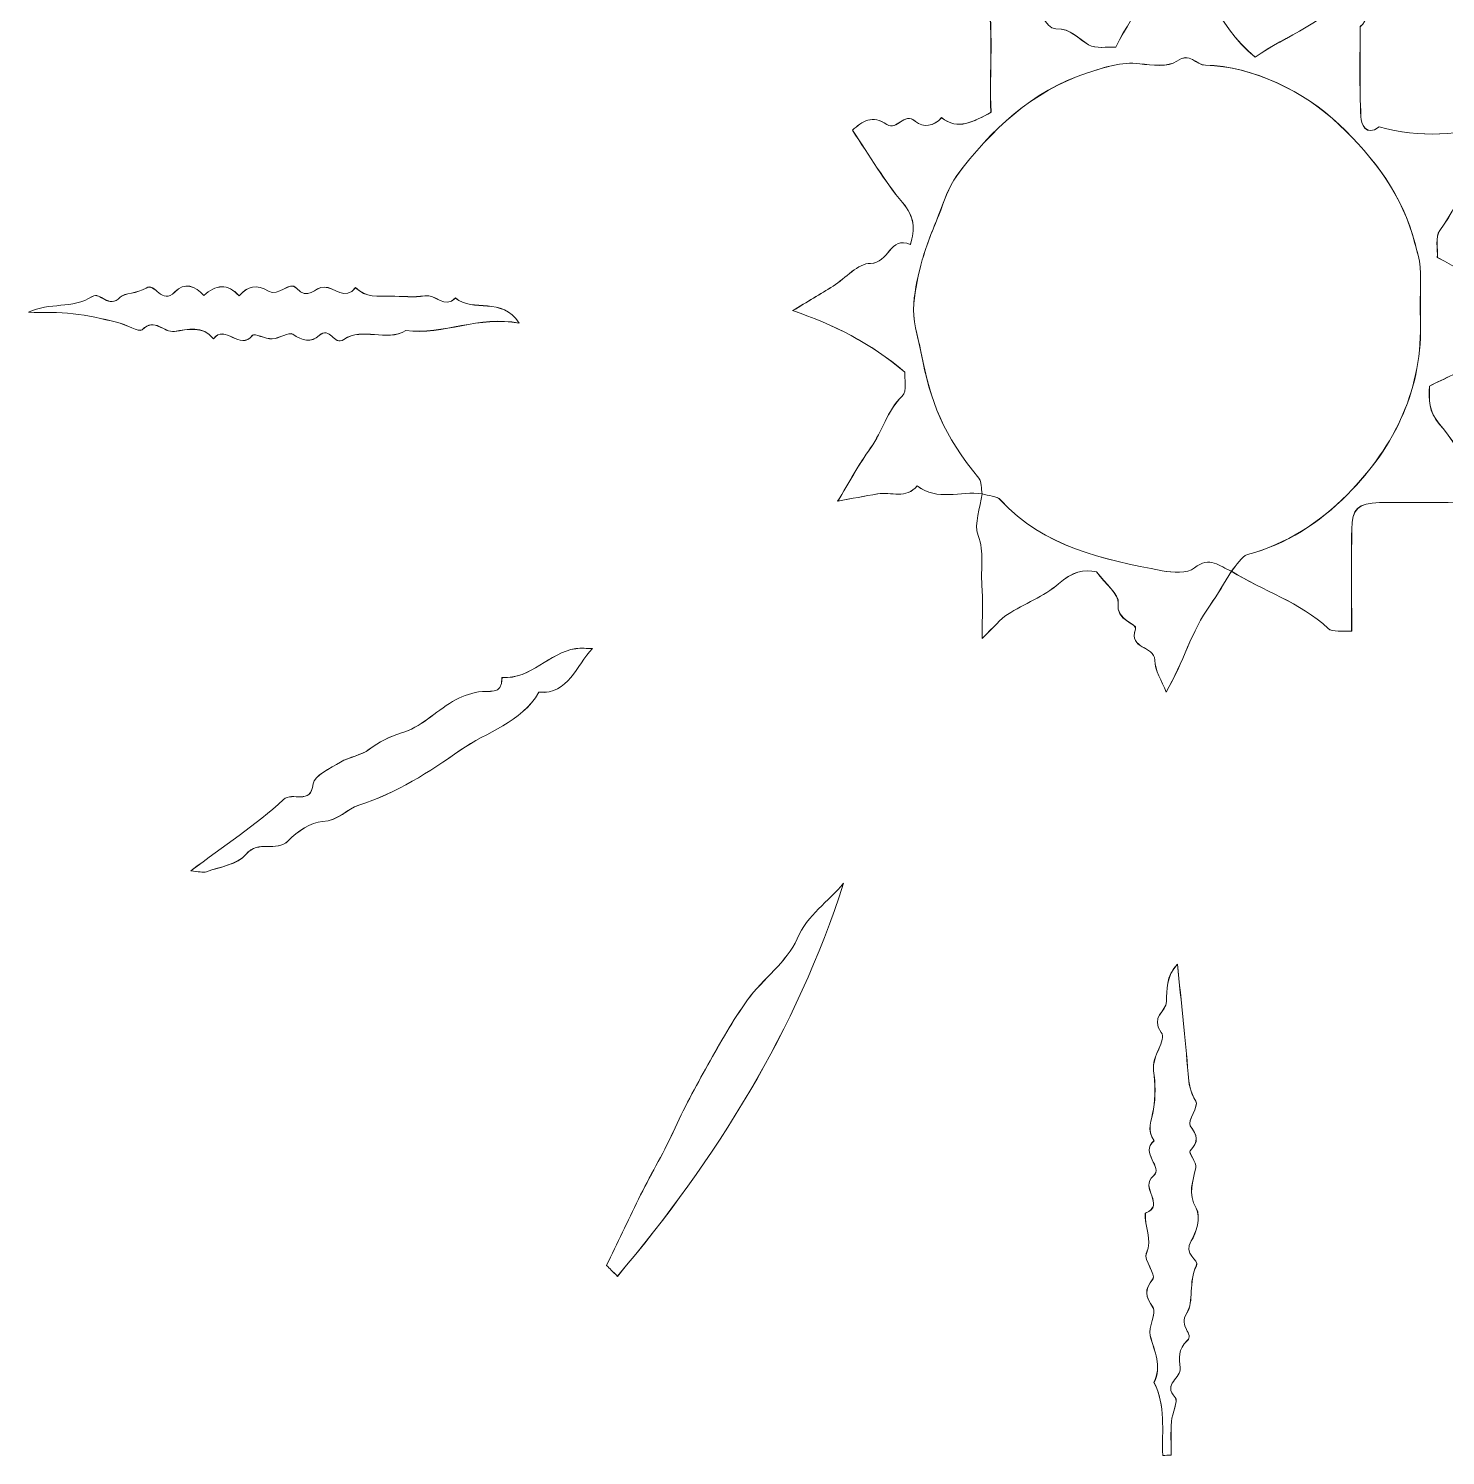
# Model space of a CAD drawing. Header units: centimetres. Extents: x -5.4 to 5.6, y -3.8 to 4.2.
# Drawn here: x -4.204 to -3.156, y -2.647 to -1.593 of the extents above; entities that cross this region are included whole.
import ezdxf

# ---------------------------------------------------------------- set-up
doc = ezdxf.new("R2010")
doc.units = ezdxf.units.CM
doc.header["$MEASUREMENT"] = 0
doc.layers.add('Layer 1', color=7, linetype='Continuous')

msp = doc.modelspace()

# ---------------------------------------------------------------- linework, layer by layer
at = {"layer": 'Layer 1', "lineweight": 13}
for points, knots in [([(-3.49885, -1.93675), (-3.50012, -1.94712), (-3.50509, -1.95884), (-3.50184, -1.96749), (-3.50184, -1.96749), (-3.49708, -1.98014), (-3.50007, -1.99202), (-3.49906, -2.00411), (-3.49906, -2.00411), (-3.49811, -2.01533), (-3.49887, -2.02665), (-3.49887, -2.04367), (-3.49887, -2.04367), (-3.48969, -2.03481), (-3.48556, -2.0293), (-3.48011, -2.02584), (-3.48011, -2.02584), (-3.46773, -2.0179), (-3.45323, -2.01272), (-3.44241, -2.00319), (-3.44241, -2.00319), (-3.43259, -1.99454), (-3.42355, -1.99208), (-3.41426, -1.99446), (-3.41426, -1.99446), (-3.40778, -2.0033), (-3.39735, -2.01126), (-3.39833, -2.01743), (-3.39833, -2.01743), (-3.40045, -2.03082), (-3.38388, -2.0323), (-3.38547, -2.03672), (-3.38547, -2.03672), (-3.39087, -2.0518), (-3.37163, -2.04873), (-3.37134, -2.05961), (-3.37134, -2.05961), (-3.37115, -2.06736), (-3.36605, -2.07501), (-3.36293, -2.08326), (-3.36293, -2.08326), (-3.35004, -2.06148), (-3.34436, -2.03823), (-3.33041, -2.01897), (-3.33041, -2.01897), (-3.32464, -2.01101), (-3.31993, -2.0023), (-3.31472, -1.99394), (-3.31472, -1.99394), (-3.29125, -2.00857), (-3.26403, -2.01672), (-3.24323, -2.03619), (-3.24323, -2.03619), (-3.23992, -2.03926), (-3.23225, -2.0377), (-3.22582, -2.03833), (-3.22582, -2.03833), (-3.22582, -2.0115), (-3.22606, -1.98724), (-3.22574, -1.963), (-3.22574, -1.963), (-3.22555, -1.94768), (-3.22111, -1.94371), (-3.20523, -1.94316), (-3.20523, -1.94316), (-3.19891, -1.94295), (-3.19256, -1.94313), (-3.18621, -1.94313), (-3.18621, -1.94313), (-3.17565, -1.94313), (-3.16507, -1.94326), (-3.15449, -1.94308), (-3.15449, -1.94308), (-3.14438, -1.94289), (-3.13428, -1.94242), (-3.12361, -1.94202), (-3.12361, -1.94202), (-3.13663, -1.92173), (-3.14684, -1.90196), (-3.16084, -1.8854), (-3.16084, -1.8854), (-3.16902, -1.87577), (-3.1688, -1.86717), (-3.16822, -1.85722), (-3.16822, -1.85722), (-3.15787, -1.85108), (-3.14256, -1.84725), (-3.13875, -1.83843), (-3.13875, -1.83843), (-3.13269, -1.82443), (-3.11126, -1.83748), (-3.11142, -1.81914), (-3.11142, -1.81914), (-3.10094, -1.81528), (-3.09046, -1.81141), (-3.07996, -1.80755), (-3.07996, -1.80755), (-3.10793, -1.79212), (-3.13457, -1.77744), (-3.16248, -1.76207), (-3.16248, -1.76207), (-3.16206, -1.75598), (-3.1642, -1.74694), (-3.16065, -1.74215), (-3.16065, -1.74215), (-3.14253, -1.71778), (-3.1361, -1.6864), (-3.11064, -1.66611), (-3.11064, -1.66611), (-3.1145, -1.66447), (-3.11551, -1.6636), (-3.11628, -1.66378), (-3.11628, -1.66378), (-3.14589, -1.67119), (-3.17552, -1.67447), (-3.20544, -1.6655), (-3.20544, -1.6655), (-3.2156, -1.67362), (-3.21878, -1.66259), (-3.21899, -1.6582), (-3.21899, -1.6582), (-3.2201, -1.63603), (-3.21952, -1.6138), (-3.21952, -1.59158), (-3.21952, -1.59158), (-3.20775, -1.58086), (-3.22283, -1.57613), (-3.22092, -1.56007), (-3.22092, -1.56007), (-3.24529, -1.58978), (-3.27405, -1.59761), (-3.29704, -1.61415), (-3.29704, -1.61415), (-3.32699, -1.58962), (-3.33593, -1.55324), (-3.35797, -1.52321), (-3.35797, -1.52321), (-3.36448, -1.55504), (-3.38588, -1.57814), (-3.40017, -1.60669), (-3.40017, -1.60669), (-3.40647, -1.60629), (-3.41483, -1.60809), (-3.42036, -1.60492), (-3.42036, -1.60492), (-3.42814, -1.60047), (-3.43295, -1.59293), (-3.44441, -1.59307), (-3.44441, -1.59307), (-3.45293, -1.59318), (-3.45452, -1.5754), (-3.46695, -1.57799), (-3.46695, -1.57799), (-3.47909, -1.58053), (-3.47954, -1.56749), (-3.48719, -1.56436), (-3.48719, -1.56436), (-3.48994, -1.56325), (-3.49275, -1.56238), (-3.49563, -1.56134), (-3.49563, -1.56134), (-3.48976, -1.59328), (-3.49391, -1.6246), (-3.49238, -1.65487), (-3.49238, -1.65487), (-3.5054, -1.66172), (-3.51646, -1.6686), (-3.52897, -1.65881), (-3.52897, -1.65881), (-3.53455, -1.66548), (-3.54241, -1.6663), (-3.54813, -1.66156), (-3.54813, -1.66156), (-3.55691, -1.65423), (-3.56168, -1.66889), (-3.5693, -1.66376), (-3.5693, -1.66376), (-3.57994, -1.65656), (-3.58764, -1.66141), (-3.59475, -1.66813), (-3.59475, -1.66813), (-3.58173, -1.68729), (-3.57118, -1.7057), (-3.55768, -1.7216), (-3.55768, -1.7216), (-3.54887, -1.73197), (-3.54829, -1.74099), (-3.55194, -1.75261), (-3.55194, -1.75261), (-3.56707, -1.7457), (-3.56774, -1.76661), (-3.58147, -1.76645), (-3.58147, -1.76645), (-3.59055, -1.76634), (-3.59967, -1.77738), (-3.60896, -1.7832), (-3.60896, -1.7832), (-3.61851, -1.78921), (-3.62825, -1.79492), (-3.63891, -1.8014), (-3.63891, -1.8014), (-3.60875, -1.81151), (-3.58157, -1.82516), (-3.5561, -1.84675), (-3.5561, -1.84675), (-3.55639, -1.8509), (-3.55414, -1.86085), (-3.55793, -1.86453), (-3.55793, -1.86453), (-3.56933, -1.87548), (-3.57259, -1.89064), (-3.58129, -1.90282), (-3.58129, -1.90282), (-3.59015, -1.91518), (-3.5974, -1.92872), (-3.60566, -1.94219), (-3.60566, -1.94219), (-3.59524, -1.94028), (-3.58571, -1.93838), (-3.57613, -1.93679), (-3.57613, -1.93679), (-3.56631, -1.93512), (-3.55496, -1.94097), (-3.54689, -1.93076), (-3.54689, -1.93076), (-3.53208, -1.94262), (-3.5148, -1.93437), (-3.49885, -1.93675)], [0, 0, 0, 0, 0.0172414, 0.0172414, 0.0172414, 0.0172414, 0.0344828, 0.0344828, 0.0344828, 0.0344828, 0.0517241, 0.0517241, 0.0517241, 0.0517241, 0.0689655, 0.0689655, 0.0689655, 0.0689655, 0.0862069, 0.0862069, 0.0862069, 0.0862069, 0.1034483, 0.1034483, 0.1034483, 0.1034483, 0.1206897, 0.1206897, 0.1206897, 0.1206897, 0.137931, 0.137931, 0.137931, 0.137931, 0.1551724, 0.1551724, 0.1551724, 0.1551724, 0.1724138, 0.1724138, 0.1724138, 0.1724138, 0.1896552, 0.1896552, 0.1896552, 0.1896552, 0.2068966, 0.2068966, 0.2068966, 0.2068966, 0.2241379, 0.2241379, 0.2241379, 0.2241379, 0.2413793, 0.2413793, 0.2413793, 0.2413793, 0.2586207, 0.2586207, 0.2586207, 0.2586207, 0.2758621, 0.2758621, 0.2758621, 0.2758621, 0.2931034, 0.2931034, 0.2931034, 0.2931034, 0.3103448, 0.3103448, 0.3103448, 0.3103448, 0.3275862, 0.3275862, 0.3275862, 0.3275862, 0.3448276, 0.3448276, 0.3448276, 0.3448276, 0.362069, 0.362069, 0.362069, 0.362069, 0.3793103, 0.3793103, 0.3793103, 0.3793103, 0.3965517, 0.3965517, 0.3965517, 0.3965517, 0.4137931, 0.4137931, 0.4137931, 0.4137931, 0.4310345, 0.4310345, 0.4310345, 0.4310345, 0.4482759, 0.4482759, 0.4482759, 0.4482759, 0.4655172, 0.4655172, 0.4655172, 0.4655172, 0.4827586, 0.4827586, 0.4827586, 0.4827586, 0.5, 0.5, 0.5, 0.5, 0.5172414, 0.5172414, 0.5172414, 0.5172414, 0.5344828, 0.5344828, 0.5344828, 0.5344828, 0.5517241, 0.5517241, 0.5517241, 0.5517241, 0.5689655, 0.5689655, 0.5689655, 0.5689655, 0.5862069, 0.5862069, 0.5862069, 0.5862069, 0.6034483, 0.6034483, 0.6034483, 0.6034483, 0.6206897, 0.6206897, 0.6206897, 0.6206897, 0.637931, 0.637931, 0.637931, 0.637931, 0.6551724, 0.6551724, 0.6551724, 0.6551724, 0.6724138, 0.6724138, 0.6724138, 0.6724138, 0.6896552, 0.6896552, 0.6896552, 0.6896552, 0.7068966, 0.7068966, 0.7068966, 0.7068966, 0.7241379, 0.7241379, 0.7241379, 0.7241379, 0.7413793, 0.7413793, 0.7413793, 0.7413793, 0.7586207, 0.7586207, 0.7586207, 0.7586207, 0.7758621, 0.7758621, 0.7758621, 0.7758621, 0.7931034, 0.7931034, 0.7931034, 0.7931034, 0.8103448, 0.8103448, 0.8103448, 0.8103448, 0.8275862, 0.8275862, 0.8275862, 0.8275862, 0.8448276, 0.8448276, 0.8448276, 0.8448276, 0.862069, 0.862069, 0.862069, 0.862069, 0.8793103, 0.8793103, 0.8793103, 0.8793103, 0.8965517, 0.8965517, 0.8965517, 0.8965517, 0.9137931, 0.9137931, 0.9137931, 0.9137931, 0.9310345, 0.9310345, 0.9310345, 0.9310345, 0.9482759, 0.9482759, 0.9482759, 0.9482759, 0.9655172, 0.9655172, 0.9655172, 0.9655172, 1, 1, 1, 1]), ([(-3.49885, -1.93675), (-3.5148, -1.93437), (-3.53206, -1.94262), (-3.54682, -1.93074), (-3.54682, -1.93074), (-3.55489, -1.94095), (-3.56624, -1.93511), (-3.57606, -1.93677), (-3.57606, -1.93677), (-3.58564, -1.93838), (-3.59516, -1.94026), (-3.60559, -1.94217), (-3.60559, -1.94217), (-3.59733, -1.92868), (-3.59009, -1.91516), (-3.58122, -1.9028), (-3.58122, -1.9028), (-3.57249, -1.89063), (-3.56923, -1.87547), (-3.55786, -1.86451), (-3.55786, -1.86451), (-3.55408, -1.86083), (-3.55633, -1.85088), (-3.55603, -1.84673), (-3.55603, -1.84673), (-3.58151, -1.82517), (-3.60868, -1.81149), (-3.63884, -1.80138), (-3.63884, -1.80138), (-3.6282, -1.79492), (-3.61844, -1.78918), (-3.60889, -1.78318), (-3.60889, -1.78318), (-3.59963, -1.77736), (-3.5905, -1.76633), (-3.5814, -1.76643), (-3.5814, -1.76643), (-3.56767, -1.76659), (-3.56701, -1.74569), (-3.55187, -1.75259), (-3.55187, -1.75259), (-3.54819, -1.741), (-3.5488, -1.73195), (-3.55761, -1.72158), (-3.55761, -1.72158), (-3.5711, -1.70565), (-3.58166, -1.68724), (-3.59468, -1.66811), (-3.59468, -1.66811), (-3.58756, -1.66139), (-3.57986, -1.65652), (-3.56923, -1.66374), (-3.56923, -1.66374), (-3.56161, -1.66887), (-3.55685, -1.65421), (-3.54806, -1.66154), (-3.54806, -1.66154), (-3.54234, -1.6663), (-3.53449, -1.66546), (-3.5289, -1.65879), (-3.5289, -1.65879), (-3.51639, -1.66855), (-3.50533, -1.66167), (-3.49231, -1.65485), (-3.49231, -1.65485), (-3.49382, -1.62456), (-3.48969, -1.59325), (-3.49556, -1.56132), (-3.49556, -1.56132), (-3.49268, -1.56235), (-3.48984, -1.56323), (-3.48712, -1.56434), (-3.48712, -1.56434), (-3.47947, -1.56744), (-3.47902, -1.58048), (-3.46688, -1.57797), (-3.46688, -1.57797), (-3.45444, -1.57538), (-3.45286, -1.59316), (-3.44434, -1.59305), (-3.44434, -1.59305), (-3.43288, -1.59292), (-3.42807, -1.60046), (-3.42029, -1.6049), (-3.42029, -1.6049), (-3.41476, -1.60808), (-3.4064, -1.6063), (-3.4001, -1.60667), (-3.4001, -1.60667), (-3.38581, -1.57812), (-3.36441, -1.55502), (-3.3579, -1.52319), (-3.3579, -1.52319), (-3.33586, -1.55322), (-3.32694, -1.5896), (-3.29697, -1.61413), (-3.29697, -1.61413), (-3.27398, -1.59759), (-3.24522, -1.58976), (-3.22085, -1.56005), (-3.22085, -1.56005), (-3.22278, -1.57611), (-3.20767, -1.58085), (-3.21945, -1.59156), (-3.21945, -1.59156), (-3.21945, -1.61379), (-3.22003, -1.63601), (-3.21892, -1.65818), (-3.21892, -1.65818), (-3.21871, -1.66257), (-3.21553, -1.67361), (-3.20537, -1.66548), (-3.20537, -1.66548), (-3.17545, -1.67445), (-3.14581, -1.67117), (-3.11621, -1.66376), (-3.11621, -1.66376), (-3.11544, -1.66357), (-3.11444, -1.66445), (-3.11057, -1.66609), (-3.11057, -1.66609), (-3.13602, -1.68638), (-3.14248, -1.71776), (-3.16058, -1.74213), (-3.16058, -1.74213), (-3.16413, -1.74692), (-3.16198, -1.75594), (-3.16241, -1.76205), (-3.16241, -1.76205), (-3.1345, -1.77742), (-3.10785, -1.79211), (-3.07989, -1.80753), (-3.07989, -1.80753), (-3.09039, -1.81139), (-3.10087, -1.81528), (-3.11135, -1.81912), (-3.11135, -1.81912), (-3.11119, -1.83743), (-3.1326, -1.82439), (-3.13868, -1.83841), (-3.13868, -1.83841), (-3.14249, -1.84722), (-3.15784, -1.85106), (-3.16815, -1.8572), (-3.16815, -1.8572), (-3.16871, -1.86715), (-3.16892, -1.87575), (-3.16077, -1.88538), (-3.16077, -1.88538), (-3.14677, -1.90194), (-3.13656, -1.92171), (-3.12354, -1.942), (-3.12354, -1.942), (-3.1342, -1.9424), (-3.14434, -1.94287), (-3.15442, -1.94306), (-3.15442, -1.94306), (-3.165, -1.94325), (-3.17559, -1.94311), (-3.18614, -1.94311), (-3.18614, -1.94311), (-3.19249, -1.94311), (-3.19884, -1.94292), (-3.20516, -1.94314), (-3.20516, -1.94314), (-3.22104, -1.9437), (-3.22548, -1.94766), (-3.22567, -1.96298), (-3.22567, -1.96298), (-3.22599, -1.98722), (-3.22575, -2.01148), (-3.22575, -2.03831), (-3.22575, -2.03831), (-3.23218, -2.03767), (-3.23985, -2.03924), (-3.24316, -2.03617), (-3.24316, -2.03617), (-3.26398, -2.01672), (-3.29118, -2.00855), (-3.31465, -1.99392), (-3.31465, -1.99392), (-3.31068, -1.98969), (-3.3074, -1.98291), (-3.30264, -1.98162), (-3.30264, -1.98162), (-3.27369, -1.97374), (-3.25001, -1.95855), (-3.22887, -1.9372), (-3.22887, -1.9372), (-3.19294, -1.9009), (-3.17328, -1.85872), (-3.17489, -1.80724), (-3.17489, -1.80724), (-3.17529, -1.79457), (-3.17455, -1.78184), (-3.17513, -1.76919), (-3.17513, -1.76919), (-3.17539, -1.76334), (-3.17748, -1.7576), (-3.17897, -1.75183), (-3.17897, -1.75183), (-3.18791, -1.71638), (-3.20897, -1.68873), (-3.2349, -1.66399), (-3.2349, -1.66399), (-3.26038, -1.63962), (-3.29914, -1.6207), (-3.33375, -1.6201), (-3.33375, -1.6201), (-3.34097, -1.61997), (-3.34523, -1.60994), (-3.35502, -1.61703), (-3.35502, -1.61703), (-3.36137, -1.62163), (-3.37322, -1.6201), (-3.38235, -1.61899), (-3.38235, -1.61899), (-3.39616, -1.61732), (-3.40849, -1.62166), (-3.42093, -1.62574), (-3.42093, -1.62574), (-3.46228, -1.63934), (-3.49224, -1.66794), (-3.51758, -1.7017), (-3.51758, -1.7017), (-3.52388, -1.71009), (-3.52695, -1.72099), (-3.53097, -1.73094), (-3.53097, -1.73094), (-3.53539, -1.74179), (-3.53983, -1.75269), (-3.54306, -1.76393), (-3.54306, -1.76393), (-3.54608, -1.77441), (-3.54835, -1.78531), (-3.54938, -1.79616), (-3.54938, -1.79616), (-3.55054, -1.80828), (-3.54631, -1.81987), (-3.54409, -1.83172), (-3.54409, -1.83172), (-3.53703, -1.86919), (-3.52755, -1.89324), (-3.50123, -1.9252), (-3.50123, -1.9252), (-3.49906, -1.92786), (-3.49959, -1.93283), (-3.49885, -1.93675)], [0, 0, 0, 0, 0.015873, 0.015873, 0.015873, 0.015873, 0.031746, 0.031746, 0.031746, 0.031746, 0.047619, 0.047619, 0.047619, 0.047619, 0.0634921, 0.0634921, 0.0634921, 0.0634921, 0.0793651, 0.0793651, 0.0793651, 0.0793651, 0.0952381, 0.0952381, 0.0952381, 0.0952381, 0.1111111, 0.1111111, 0.1111111, 0.1111111, 0.1269841, 0.1269841, 0.1269841, 0.1269841, 0.1428571, 0.1428571, 0.1428571, 0.1428571, 0.1587302, 0.1587302, 0.1587302, 0.1587302, 0.1746032, 0.1746032, 0.1746032, 0.1746032, 0.1904762, 0.1904762, 0.1904762, 0.1904762, 0.2063492, 0.2063492, 0.2063492, 0.2063492, 0.2222222, 0.2222222, 0.2222222, 0.2222222, 0.2380952, 0.2380952, 0.2380952, 0.2380952, 0.2539683, 0.2539683, 0.2539683, 0.2539683, 0.2698413, 0.2698413, 0.2698413, 0.2698413, 0.2857143, 0.2857143, 0.2857143, 0.2857143, 0.3015873, 0.3015873, 0.3015873, 0.3015873, 0.3174603, 0.3174603, 0.3174603, 0.3174603, 0.3333333, 0.3333333, 0.3333333, 0.3333333, 0.3492063, 0.3492063, 0.3492063, 0.3492063, 0.3650794, 0.3650794, 0.3650794, 0.3650794, 0.3809524, 0.3809524, 0.3809524, 0.3809524, 0.3968254, 0.3968254, 0.3968254, 0.3968254, 0.4126984, 0.4126984, 0.4126984, 0.4126984, 0.4285714, 0.4285714, 0.4285714, 0.4285714, 0.4444444, 0.4444444, 0.4444444, 0.4444444, 0.4603175, 0.4603175, 0.4603175, 0.4603175, 0.4761905, 0.4761905, 0.4761905, 0.4761905, 0.4920635, 0.4920635, 0.4920635, 0.4920635, 0.5079365, 0.5079365, 0.5079365, 0.5079365, 0.5238095, 0.5238095, 0.5238095, 0.5238095, 0.5396825, 0.5396825, 0.5396825, 0.5396825, 0.5555556, 0.5555556, 0.5555556, 0.5555556, 0.5714286, 0.5714286, 0.5714286, 0.5714286, 0.5873016, 0.5873016, 0.5873016, 0.5873016, 0.6031746, 0.6031746, 0.6031746, 0.6031746, 0.6190476, 0.6190476, 0.6190476, 0.6190476, 0.6349206, 0.6349206, 0.6349206, 0.6349206, 0.6507937, 0.6507937, 0.6507937, 0.6507937, 0.6666667, 0.6666667, 0.6666667, 0.6666667, 0.6825397, 0.6825397, 0.6825397, 0.6825397, 0.6984127, 0.6984127, 0.6984127, 0.6984127, 0.7142857, 0.7142857, 0.7142857, 0.7142857, 0.7301587, 0.7301587, 0.7301587, 0.7301587, 0.7460317, 0.7460317, 0.7460317, 0.7460317, 0.7619048, 0.7619048, 0.7619048, 0.7619048, 0.7777778, 0.7777778, 0.7777778, 0.7777778, 0.7936508, 0.7936508, 0.7936508, 0.7936508, 0.8095238, 0.8095238, 0.8095238, 0.8095238, 0.8253968, 0.8253968, 0.8253968, 0.8253968, 0.8412698, 0.8412698, 0.8412698, 0.8412698, 0.8571429, 0.8571429, 0.8571429, 0.8571429, 0.8730159, 0.8730159, 0.8730159, 0.8730159, 0.8888889, 0.8888889, 0.8888889, 0.8888889, 0.9047619, 0.9047619, 0.9047619, 0.9047619, 0.9206349, 0.9206349, 0.9206349, 0.9206349, 0.9365079, 0.9365079, 0.9365079, 0.9365079, 0.952381, 0.952381, 0.952381, 0.952381, 0.968254, 0.968254, 0.968254, 0.968254, 1, 1, 1, 1]), ([(-3.3147, -1.9939), (-3.32346, -1.99046), (-3.33068, -1.98234), (-3.34201, -1.99152), (-3.34201, -1.99152), (-3.3472, -1.9957), (-3.35807, -1.99509), (-3.3658, -1.99358), (-3.3658, -1.99358), (-3.4094, -1.98514), (-3.45309, -1.97649), (-3.48523, -1.9413), (-3.48523, -1.9413), (-3.48806, -1.9382), (-3.49425, -1.93818), (-3.49888, -1.93672), (-3.49888, -1.93672), (-3.49962, -1.9328), (-3.49907, -1.92783), (-3.50129, -1.92513), (-3.50129, -1.92513), (-3.52759, -1.89317), (-3.53709, -1.86912), (-3.54415, -1.83165), (-3.54415, -1.83165), (-3.54637, -1.81982), (-3.55061, -1.80821), (-3.54944, -1.79609), (-3.54944, -1.79609), (-3.54841, -1.78524), (-3.54613, -1.77437), (-3.54312, -1.76386), (-3.54312, -1.76386), (-3.53989, -1.75262), (-3.53542, -1.74171), (-3.53103, -1.73087), (-3.53103, -1.73087), (-3.52701, -1.72092), (-3.52391, -1.71002), (-3.51764, -1.70163), (-3.51764, -1.70163), (-3.49229, -1.66787), (-3.46232, -1.63927), (-3.42099, -1.62567), (-3.42099, -1.62567), (-3.40855, -1.6216), (-3.3962, -1.61726), (-3.38241, -1.61892), (-3.38241, -1.61892), (-3.37331, -1.62003), (-3.36143, -1.62157), (-3.35508, -1.61696), (-3.35508, -1.61696), (-3.34529, -1.60987), (-3.34106, -1.6199), (-3.33381, -1.62003), (-3.33381, -1.62003), (-3.2992, -1.62064), (-3.26047, -1.63956), (-3.23496, -1.66392), (-3.23496, -1.66392), (-3.20903, -1.68869), (-3.18797, -1.71631), (-3.17903, -1.75176), (-3.17903, -1.75176), (-3.17757, -1.75753), (-3.17548, -1.7633), (-3.17519, -1.76912), (-3.17519, -1.76912), (-3.17461, -1.78179), (-3.17535, -1.79449), (-3.17495, -1.80717), (-3.17495, -1.80717), (-3.17334, -1.85866), (-3.19299, -1.90083), (-3.22893, -1.93713), (-3.22893, -1.93713), (-3.25007, -1.95848), (-3.27375, -1.97367), (-3.3027, -1.98155), (-3.3027, -1.98155), (-3.30745, -1.98289), (-3.31073, -1.98967), (-3.3147, -1.9939)], [0, 0, 0, 0, 0.0454545, 0.0454545, 0.0454545, 0.0454545, 0.0909091, 0.0909091, 0.0909091, 0.0909091, 0.1363636, 0.1363636, 0.1363636, 0.1363636, 0.1818182, 0.1818182, 0.1818182, 0.1818182, 0.2272727, 0.2272727, 0.2272727, 0.2272727, 0.2727273, 0.2727273, 0.2727273, 0.2727273, 0.3181818, 0.3181818, 0.3181818, 0.3181818, 0.3636364, 0.3636364, 0.3636364, 0.3636364, 0.4090909, 0.4090909, 0.4090909, 0.4090909, 0.4545455, 0.4545455, 0.4545455, 0.4545455, 0.5, 0.5, 0.5, 0.5, 0.5454545, 0.5454545, 0.5454545, 0.5454545, 0.5909091, 0.5909091, 0.5909091, 0.5909091, 0.6363636, 0.6363636, 0.6363636, 0.6363636, 0.6818182, 0.6818182, 0.6818182, 0.6818182, 0.7272727, 0.7272727, 0.7272727, 0.7272727, 0.7727273, 0.7727273, 0.7727273, 0.7727273, 0.8181818, 0.8181818, 0.8181818, 0.8181818, 0.8636364, 0.8636364, 0.8636364, 0.8636364, 0.9090909, 0.9090909, 0.9090909, 0.9090909, 1, 1, 1, 1]), ([(-4.20359, -1.80261), (-4.19261, -1.80287), (-4.18155, -1.80242), (-4.17065, -1.80362), (-4.17065, -1.80362), (-4.15983, -1.80481), (-4.14911, -1.80738), (-4.13848, -1.80986), (-4.13848, -1.80986), (-4.13184, -1.81142), (-4.12176, -1.81764), (-4.11959, -1.81547), (-4.11959, -1.81547), (-4.11033, -1.80616), (-4.10379, -1.81782), (-4.09565, -1.81671), (-4.09565, -1.81671), (-4.08623, -1.81541), (-4.0748, -1.81203), (-4.06686, -1.82211), (-4.06686, -1.82211), (-4.0585, -1.81073), (-4.0472, -1.83161), (-4.03802, -1.81957), (-4.03802, -1.81957), (-4.0367, -1.81785), (-4.02844, -1.82235), (-4.02347, -1.82219), (-4.02347, -1.82219), (-4.01826, -1.82198), (-4.01114, -1.81679), (-4.00836, -1.81875), (-4.00836, -1.81875), (-4.0013, -1.82375), (-3.99455, -1.82507), (-3.98881, -1.81978), (-3.98881, -1.81978), (-3.98071, -1.81229), (-3.97812, -1.82774), (-3.97058, -1.82261), (-3.97058, -1.82261), (-3.95661, -1.81316), (-3.93917, -1.82475), (-3.92478, -1.81607), (-3.92478, -1.81607), (-3.89681, -1.81962), (-3.87075, -1.80472), (-3.84091, -1.81059), (-3.84091, -1.81059), (-3.85385, -1.79061), (-3.87499, -1.80297), (-3.88806, -1.79204), (-3.88806, -1.79204), (-3.89613, -1.80024), (-3.9028, -1.78908), (-3.91076, -1.79037), (-3.91076, -1.79037), (-3.91899, -1.79172), (-3.92759, -1.79071), (-3.93603, -1.79066), (-3.93603, -1.79066), (-3.94516, -1.79061), (-3.95463, -1.79196), (-3.96188, -1.78434), (-3.96188, -1.78434), (-3.96963, -1.79434), (-3.97738, -1.78405), (-3.98508, -1.78392), (-3.98508, -1.78392), (-3.9918, -1.78379), (-3.9972, -1.79434), (-4.00561, -1.78474), (-4.00561, -1.78474), (-4.01066, -1.77895), (-4.01889, -1.79159), (-4.02625, -1.78696), (-4.02625, -1.78696), (-4.03488, -1.78151), (-4.0417, -1.78312), (-4.04795, -1.79048), (-4.04795, -1.79048), (-4.05652, -1.78077), (-4.06525, -1.7823), (-4.07404, -1.79014), (-4.07404, -1.79014), (-4.08047, -1.78305), (-4.08827, -1.78003), (-4.09547, -1.78757), (-4.09547, -1.78757), (-4.10507, -1.79765), (-4.1101, -1.78019), (-4.11677, -1.78466), (-4.11677, -1.78466), (-4.12312, -1.78889), (-4.13278, -1.78821), (-4.13579, -1.79135), (-4.13579, -1.79135), (-4.14452, -1.80056), (-4.15053, -1.78701), (-4.15645, -1.79085), (-4.15645, -1.79085), (-4.17105, -1.80036), (-4.18814, -1.79501), (-4.20359, -1.80261)], [0, 0, 0, 0, 0.037037, 0.037037, 0.037037, 0.037037, 0.0740741, 0.0740741, 0.0740741, 0.0740741, 0.1111111, 0.1111111, 0.1111111, 0.1111111, 0.1481481, 0.1481481, 0.1481481, 0.1481481, 0.1851852, 0.1851852, 0.1851852, 0.1851852, 0.2222222, 0.2222222, 0.2222222, 0.2222222, 0.2592593, 0.2592593, 0.2592593, 0.2592593, 0.2962963, 0.2962963, 0.2962963, 0.2962963, 0.3333333, 0.3333333, 0.3333333, 0.3333333, 0.3703704, 0.3703704, 0.3703704, 0.3703704, 0.4074074, 0.4074074, 0.4074074, 0.4074074, 0.4444444, 0.4444444, 0.4444444, 0.4444444, 0.4814815, 0.4814815, 0.4814815, 0.4814815, 0.5185185, 0.5185185, 0.5185185, 0.5185185, 0.5555556, 0.5555556, 0.5555556, 0.5555556, 0.5925926, 0.5925926, 0.5925926, 0.5925926, 0.6296296, 0.6296296, 0.6296296, 0.6296296, 0.6666667, 0.6666667, 0.6666667, 0.6666667, 0.7037037, 0.7037037, 0.7037037, 0.7037037, 0.7407407, 0.7407407, 0.7407407, 0.7407407, 0.7777778, 0.7777778, 0.7777778, 0.7777778, 0.8148148, 0.8148148, 0.8148148, 0.8148148, 0.8518519, 0.8518519, 0.8518519, 0.8518519, 0.8888889, 0.8888889, 0.8888889, 0.8888889, 0.9259259, 0.9259259, 0.9259259, 0.9259259, 1, 1, 1, 1]), ([(-4.20359, -1.80261), (-4.18814, -1.79502), (-4.17107, -1.80036), (-4.15644, -1.79092), (-4.15644, -1.79092), (-4.15051, -1.78706), (-4.14451, -1.8006), (-4.13578, -1.79142), (-4.13578, -1.79142), (-4.13279, -1.78827), (-4.12311, -1.78896), (-4.11676, -1.78473), (-4.11676, -1.78473), (-4.11009, -1.78026), (-4.10507, -1.79772), (-4.09546, -1.78764), (-4.09546, -1.78764), (-4.08826, -1.7801), (-4.08046, -1.78312), (-4.07403, -1.79021), (-4.07403, -1.79021), (-4.06522, -1.78238), (-4.05651, -1.78084), (-4.04794, -1.79055), (-4.04794, -1.79055), (-4.04172, -1.78322), (-4.03487, -1.78158), (-4.02624, -1.78703), (-4.02624, -1.78703), (-4.01888, -1.79166), (-4.01066, -1.77901), (-4.0056, -1.78481), (-4.0056, -1.78481), (-3.99719, -1.79439), (-3.99179, -1.78386), (-3.98507, -1.78399), (-3.98507, -1.78399), (-3.97734, -1.78412), (-3.96962, -1.79441), (-3.96187, -1.78441), (-3.96187, -1.78441), (-3.95462, -1.79203), (-3.94515, -1.79068), (-3.93602, -1.79073), (-3.93602, -1.79073), (-3.92758, -1.79078), (-3.91898, -1.79179), (-3.91075, -1.79044), (-3.91075, -1.79044), (-3.90279, -1.78912), (-3.89609, -1.80028), (-3.88805, -1.79211), (-3.88805, -1.79211), (-3.87495, -1.80304), (-3.85384, -1.79068), (-3.8409, -1.81066), (-3.8409, -1.81066), (-3.87075, -1.80479), (-3.89681, -1.81968), (-3.92477, -1.81614), (-3.92477, -1.81614), (-3.93916, -1.82482), (-3.9566, -1.81323), (-3.97057, -1.82268), (-3.97057, -1.82268), (-3.97811, -1.82779), (-3.9807, -1.81233), (-3.9888, -1.81985), (-3.9888, -1.81985), (-3.99454, -1.82514), (-4.00129, -1.82382), (-4.00835, -1.81882), (-4.00835, -1.81882), (-4.0111, -1.81686), (-4.01825, -1.82205), (-4.02346, -1.82226), (-4.02346, -1.82226), (-4.02843, -1.82245), (-4.03669, -1.81792), (-4.03801, -1.81964), (-4.03801, -1.81964), (-4.04722, -1.83168), (-4.05849, -1.8108), (-4.06685, -1.82218), (-4.06685, -1.82218), (-4.07479, -1.8121), (-4.08622, -1.81549), (-4.09564, -1.81678), (-4.09564, -1.81678), (-4.10379, -1.81789), (-4.11032, -1.80625), (-4.11958, -1.81554), (-4.11958, -1.81554), (-4.12178, -1.81771), (-4.13183, -1.81149), (-4.13847, -1.80993), (-4.13847, -1.80993), (-4.14911, -1.80742), (-4.15982, -1.80488), (-4.17064, -1.80369), (-4.17064, -1.80369), (-4.18153, -1.80242), (-4.19261, -1.80287), (-4.20359, -1.80261)], [0, 0, 0, 0, 0.037037, 0.037037, 0.037037, 0.037037, 0.0740741, 0.0740741, 0.0740741, 0.0740741, 0.1111111, 0.1111111, 0.1111111, 0.1111111, 0.1481481, 0.1481481, 0.1481481, 0.1481481, 0.1851852, 0.1851852, 0.1851852, 0.1851852, 0.2222222, 0.2222222, 0.2222222, 0.2222222, 0.2592593, 0.2592593, 0.2592593, 0.2592593, 0.2962963, 0.2962963, 0.2962963, 0.2962963, 0.3333333, 0.3333333, 0.3333333, 0.3333333, 0.3703704, 0.3703704, 0.3703704, 0.3703704, 0.4074074, 0.4074074, 0.4074074, 0.4074074, 0.4444444, 0.4444444, 0.4444444, 0.4444444, 0.4814815, 0.4814815, 0.4814815, 0.4814815, 0.5185185, 0.5185185, 0.5185185, 0.5185185, 0.5555556, 0.5555556, 0.5555556, 0.5555556, 0.5925926, 0.5925926, 0.5925926, 0.5925926, 0.6296296, 0.6296296, 0.6296296, 0.6296296, 0.6666667, 0.6666667, 0.6666667, 0.6666667, 0.7037037, 0.7037037, 0.7037037, 0.7037037, 0.7407407, 0.7407407, 0.7407407, 0.7407407, 0.7777778, 0.7777778, 0.7777778, 0.7777778, 0.8148148, 0.8148148, 0.8148148, 0.8148148, 0.8518519, 0.8518519, 0.8518519, 0.8518519, 0.8888889, 0.8888889, 0.8888889, 0.8888889, 0.9259259, 0.9259259, 0.9259259, 0.9259259, 1, 1, 1, 1]), ([(-3.3147, -1.9939), (-3.31991, -2.00226), (-3.32462, -2.01099), (-3.33039, -2.01893), (-3.33039, -2.01893), (-3.34436, -2.03819), (-3.35002, -2.06142), (-3.36291, -2.08322), (-3.36291, -2.08322), (-3.36603, -2.07496), (-3.37114, -2.06732), (-3.37132, -2.05957), (-3.37132, -2.05957), (-3.37161, -2.0487), (-3.39085, -2.05176), (-3.38545, -2.03668), (-3.38545, -2.03668), (-3.38386, -2.03226), (-3.40043, -2.03078), (-3.39831, -2.01739), (-3.39831, -2.01739), (-3.39733, -2.01123), (-3.40776, -2.00326), (-3.41424, -1.99442), (-3.41424, -1.99442), (-3.42355, -1.99204), (-3.43258, -1.9945), (-3.44239, -2.00315), (-3.44239, -2.00315), (-3.45321, -2.01268), (-3.46771, -2.01789), (-3.48009, -2.0258), (-3.48009, -2.0258), (-3.48554, -2.02927), (-3.48967, -2.03477), (-3.49885, -2.04363), (-3.49885, -2.04363), (-3.49885, -2.02659), (-3.49811, -2.01529), (-3.49904, -2.00407), (-3.49904, -2.00407), (-3.50005, -1.99198), (-3.49706, -1.9801), (-3.50182, -1.96745), (-3.50182, -1.96745), (-3.50507, -1.9588), (-3.50013, -1.94705), (-3.49883, -1.93671), (-3.49883, -1.93671), (-3.4942, -1.93817), (-3.48801, -1.93819), (-3.48518, -1.94129), (-3.48518, -1.94129), (-3.45303, -1.97645), (-3.40938, -1.98511), (-3.36575, -1.99357), (-3.36575, -1.99357), (-3.35802, -1.99508), (-3.34715, -1.99569), (-3.34196, -1.99151), (-3.34196, -1.99151), (-3.33068, -1.98236), (-3.32346, -1.99046), (-3.3147, -1.9939)], [0, 0, 0, 0, 0.0588235, 0.0588235, 0.0588235, 0.0588235, 0.1176471, 0.1176471, 0.1176471, 0.1176471, 0.1764706, 0.1764706, 0.1764706, 0.1764706, 0.2352941, 0.2352941, 0.2352941, 0.2352941, 0.2941176, 0.2941176, 0.2941176, 0.2941176, 0.3529412, 0.3529412, 0.3529412, 0.3529412, 0.4117647, 0.4117647, 0.4117647, 0.4117647, 0.4705882, 0.4705882, 0.4705882, 0.4705882, 0.5294118, 0.5294118, 0.5294118, 0.5294118, 0.5882353, 0.5882353, 0.5882353, 0.5882353, 0.6470588, 0.6470588, 0.6470588, 0.6470588, 0.7058824, 0.7058824, 0.7058824, 0.7058824, 0.7647059, 0.7647059, 0.7647059, 0.7647059, 0.8235294, 0.8235294, 0.8235294, 0.8235294, 0.8823529, 0.8823529, 0.8823529, 0.8823529, 1, 1, 1, 1]), ([(-3.78685, -2.05105), (-3.79892, -2.06341), (-3.80444, -2.08518), (-3.82643, -2.08333), (-3.82643, -2.08333), (-3.83945, -2.10593), (-3.86501, -2.11249), (-3.88451, -2.12619), (-3.88451, -2.12619), (-3.90734, -2.14222), (-3.93161, -2.15789), (-3.95944, -2.16672), (-3.95944, -2.16672), (-3.96809, -2.16947), (-3.97452, -2.17818), (-3.9863, -2.17889), (-3.9863, -2.17889), (-3.99511, -2.17945), (-4.00495, -2.18627), (-4.01162, -2.19302), (-4.01162, -2.19302), (-4.02064, -2.20217), (-4.03371, -2.19191), (-4.04297, -2.20323), (-4.04297, -2.20323), (-4.04895, -2.21056), (-4.06199, -2.21231), (-4.07207, -2.21596), (-4.07207, -2.21596), (-4.07466, -2.21689), (-4.07805, -2.2157), (-4.08366, -2.2153), (-4.08366, -2.2153), (-4.05942, -2.1971), (-4.03572, -2.18167), (-4.01529, -2.16273), (-4.01529, -2.16273), (-4.00838, -2.15633), (-3.99516, -2.16741), (-3.9932, -2.15098), (-3.9932, -2.15098), (-3.99249, -2.14487), (-3.98058, -2.13944), (-3.97304, -2.13497), (-3.97304, -2.13497), (-3.9664, -2.13105), (-3.95783, -2.13002), (-3.95174, -2.12552), (-3.95174, -2.12552), (-3.94428, -2.11999), (-3.93751, -2.11615), (-3.92798, -2.11345), (-3.92798, -2.11345), (-3.9143, -2.10959), (-3.90298, -2.09779), (-3.8902, -2.09017), (-3.8902, -2.09017), (-3.88443, -2.08673), (-3.87766, -2.08438), (-3.87104, -2.08303), (-3.87104, -2.08303), (-3.86371, -2.08152), (-3.85334, -2.08628), (-3.85371, -2.0725), (-3.85371, -2.0725), (-3.8322, -2.0739), (-3.819, -2.05398), (-3.79918, -2.05115), (-3.79918, -2.05115), (-3.7951, -2.05057), (-3.79092, -2.05105), (-3.78685, -2.05105)], [0, 0, 0, 0, 0.0526316, 0.0526316, 0.0526316, 0.0526316, 0.1052632, 0.1052632, 0.1052632, 0.1052632, 0.1578947, 0.1578947, 0.1578947, 0.1578947, 0.2105263, 0.2105263, 0.2105263, 0.2105263, 0.2631579, 0.2631579, 0.2631579, 0.2631579, 0.3157895, 0.3157895, 0.3157895, 0.3157895, 0.3684211, 0.3684211, 0.3684211, 0.3684211, 0.4210526, 0.4210526, 0.4210526, 0.4210526, 0.4736842, 0.4736842, 0.4736842, 0.4736842, 0.5263158, 0.5263158, 0.5263158, 0.5263158, 0.5789474, 0.5789474, 0.5789474, 0.5789474, 0.6315789, 0.6315789, 0.6315789, 0.6315789, 0.6842105, 0.6842105, 0.6842105, 0.6842105, 0.7368421, 0.7368421, 0.7368421, 0.7368421, 0.7894737, 0.7894737, 0.7894737, 0.7894737, 0.8421053, 0.8421053, 0.8421053, 0.8421053, 0.8947368, 0.8947368, 0.8947368, 0.8947368, 1, 1, 1, 1]), ([(-3.78685, -2.05105), (-3.79095, -2.05105), (-3.79513, -2.05055), (-3.79913, -2.05113), (-3.79913, -2.05113), (-3.81895, -2.05393), (-3.83212, -2.07386), (-3.85366, -2.07248), (-3.85366, -2.07248), (-3.85329, -2.08626), (-3.86363, -2.08153), (-3.87099, -2.08301), (-3.87099, -2.08301), (-3.8776, -2.08436), (-3.88435, -2.08671), (-3.89015, -2.09015), (-3.89015, -2.09015), (-3.90293, -2.09777), (-3.91425, -2.10957), (-3.92793, -2.11343), (-3.92793, -2.11343), (-3.93746, -2.11616), (-3.94423, -2.11997), (-3.95169, -2.1255), (-3.95169, -2.1255), (-3.95778, -2.13002), (-3.96635, -2.13103), (-3.97299, -2.13495), (-3.97299, -2.13495), (-3.98053, -2.13945), (-3.99241, -2.14485), (-3.99315, -2.15096), (-3.99315, -2.15096), (-3.99513, -2.16739), (-4.00834, -2.1563), (-4.01524, -2.16271), (-4.01524, -2.16271), (-4.03567, -2.18168), (-4.05937, -2.19711), (-4.08361, -2.21528), (-4.08361, -2.21528), (-4.07803, -2.2157), (-4.07464, -2.21689), (-4.07202, -2.21594), (-4.07202, -2.21594), (-4.06194, -2.21226), (-4.0489, -2.21054), (-4.04292, -2.20321), (-4.04292, -2.20321), (-4.03369, -2.19189), (-4.02059, -2.20215), (-4.01157, -2.193), (-4.01157, -2.193), (-4.0049, -2.18625), (-3.99506, -2.1794), (-3.98625, -2.17887), (-3.98625, -2.17887), (-3.97448, -2.17816), (-3.96805, -2.16945), (-3.95939, -2.1667), (-3.95939, -2.1667), (-3.93156, -2.15786), (-3.90729, -2.1422), (-3.88446, -2.12617), (-3.88446, -2.12617), (-3.86496, -2.11244), (-3.8394, -2.1059), (-3.82638, -2.08331), (-3.82638, -2.08331), (-3.80444, -2.08518), (-3.79891, -2.06341), (-3.78685, -2.05105)], [0, 0, 0, 0, 0.0526316, 0.0526316, 0.0526316, 0.0526316, 0.1052632, 0.1052632, 0.1052632, 0.1052632, 0.1578947, 0.1578947, 0.1578947, 0.1578947, 0.2105263, 0.2105263, 0.2105263, 0.2105263, 0.2631579, 0.2631579, 0.2631579, 0.2631579, 0.3157895, 0.3157895, 0.3157895, 0.3157895, 0.3684211, 0.3684211, 0.3684211, 0.3684211, 0.4210526, 0.4210526, 0.4210526, 0.4210526, 0.4736842, 0.4736842, 0.4736842, 0.4736842, 0.5263158, 0.5263158, 0.5263158, 0.5263158, 0.5789474, 0.5789474, 0.5789474, 0.5789474, 0.6315789, 0.6315789, 0.6315789, 0.6315789, 0.6842105, 0.6842105, 0.6842105, 0.6842105, 0.7368421, 0.7368421, 0.7368421, 0.7368421, 0.7894737, 0.7894737, 0.7894737, 0.7894737, 0.8421053, 0.8421053, 0.8421053, 0.8421053, 0.8947368, 0.8947368, 0.8947368, 0.8947368, 1, 1, 1, 1]), ([(-3.60124, -2.22438), (-3.61243, -2.23809), (-3.62796, -2.24774), (-3.63564, -2.26558), (-3.63564, -2.26558), (-3.64302, -2.28267), (-3.66085, -2.29498), (-3.67228, -2.31072), (-3.67228, -2.31072), (-3.68329, -2.32583), (-3.69236, -2.34239), (-3.70154, -2.35872), (-3.70154, -2.35872), (-3.71064, -2.37494), (-3.71956, -2.39137), (-3.72723, -2.4083), (-3.72723, -2.4083), (-3.73493, -2.42531), (-3.74475, -2.44113), (-3.75282, -2.45788), (-3.75282, -2.45788), (-3.76068, -2.4742), (-3.76854, -2.49053), (-3.77639, -2.50691), (-3.77639, -2.50691), (-3.77419, -2.50911), (-3.77197, -2.51133), (-3.7684, -2.51493), (-3.7684, -2.51493), (-3.69522, -2.42805), (-3.63625, -2.33344), (-3.60124, -2.22438)], [0, 0, 0, 0, 0.1111111, 0.1111111, 0.1111111, 0.1111111, 0.2222222, 0.2222222, 0.2222222, 0.2222222, 0.3333333, 0.3333333, 0.3333333, 0.3333333, 0.4444444, 0.4444444, 0.4444444, 0.4444444, 0.5555556, 0.5555556, 0.5555556, 0.5555556, 0.6666667, 0.6666667, 0.6666667, 0.6666667, 0.7777778, 0.7777778, 0.7777778, 0.7777778, 1, 1, 1, 1]), ([(-3.60124, -2.22438), (-3.63622, -2.33344), (-3.69519, -2.42806), (-3.7684, -2.51489), (-3.7684, -2.51489), (-3.77197, -2.51129), (-3.77422, -2.50907), (-3.77639, -2.50687), (-3.77639, -2.50687), (-3.76853, -2.49052), (-3.76067, -2.47419), (-3.75282, -2.45784), (-3.75282, -2.45784), (-3.74475, -2.44109), (-3.73493, -2.42527), (-3.72723, -2.40826), (-3.72723, -2.40826), (-3.71956, -2.39133), (-3.71067, -2.3749), (-3.70154, -2.35868), (-3.70154, -2.35868), (-3.69236, -2.34236), (-3.68328, -2.32579), (-3.67228, -2.31068), (-3.67228, -2.31068), (-3.66085, -2.29494), (-3.64302, -2.28263), (-3.63564, -2.26554), (-3.63564, -2.26554), (-3.62797, -2.24774), (-3.61244, -2.23808), (-3.60124, -2.22438)], [0, 0, 0, 0, 0.1111111, 0.1111111, 0.1111111, 0.1111111, 0.2222222, 0.2222222, 0.2222222, 0.2222222, 0.3333333, 0.3333333, 0.3333333, 0.3333333, 0.4444444, 0.4444444, 0.4444444, 0.4444444, 0.5555556, 0.5555556, 0.5555556, 0.5555556, 0.6666667, 0.6666667, 0.6666667, 0.6666667, 0.7777778, 0.7777778, 0.7777778, 0.7777778, 1, 1, 1, 1]), ([(-3.36539, -2.64726), (-3.3633, -2.64713), (-3.36124, -2.64702), (-3.35915, -2.64689), (-3.35915, -2.64689), (-3.35915, -2.63863), (-3.3596, -2.63041), (-3.35902, -2.6222), (-3.35902, -2.6222), (-3.35857, -2.61604), (-3.3537, -2.60693), (-3.35622, -2.60434), (-3.35622, -2.60434), (-3.36582, -2.59434), (-3.3514, -2.59021), (-3.35252, -2.58251), (-3.35252, -2.58251), (-3.35353, -2.57563), (-3.35413, -2.56859), (-3.34731, -2.56243), (-3.34731, -2.56243), (-3.34183, -2.55751), (-3.35422, -2.55187), (-3.34768, -2.54208), (-3.34768, -2.54208), (-3.34212, -2.5338), (-3.34662, -2.51885), (-3.34059, -2.50726), (-3.34059, -2.50726), (-3.33813, -2.50255), (-3.35064, -2.49874), (-3.34435, -2.48863), (-3.34435, -2.48863), (-3.34099, -2.48329), (-3.33678, -2.47127), (-3.34073, -2.4645), (-3.34073, -2.4645), (-3.34711, -2.45357), (-3.34311, -2.44479), (-3.34099, -2.43468), (-3.34099, -2.43468), (-3.3402, -2.43084), (-3.34657, -2.42346), (-3.34525, -2.42211), (-3.34525, -2.42211), (-3.33848, -2.41528), (-3.33985, -2.41108), (-3.34506, -2.40364), (-3.34506, -2.40364), (-3.34744, -2.4002), (-3.33852, -2.38901), (-3.34091, -2.38538), (-3.34091, -2.38538), (-3.34525, -2.37871), (-3.3461, -2.37271), (-3.34668, -2.36535), (-3.34668, -2.36535), (-3.3488, -2.33905), (-3.35171, -2.31278), (-3.35456, -2.28418), (-3.35456, -2.28418), (-3.36311, -2.29349), (-3.36231, -2.30299), (-3.36263, -2.31183), (-3.36263, -2.31183), (-3.36289, -2.31934), (-3.37467, -2.32334), (-3.36652, -2.33464), (-3.36652, -2.33464), (-3.36234, -2.34049), (-3.37374, -2.3521), (-3.37218, -2.36303), (-3.37218, -2.36303), (-3.37083, -2.37234), (-3.37067, -2.38221), (-3.37226, -2.39145), (-3.37226, -2.39145), (-3.37364, -2.39949), (-3.37745, -2.40701), (-3.37189, -2.41476), (-3.37189, -2.41476), (-3.38263, -2.42357), (-3.36461, -2.43452), (-3.37231, -2.44066), (-3.37231, -2.44066), (-3.38311, -2.44926), (-3.36273, -2.4623), (-3.37826, -2.46812), (-3.37826, -2.46812), (-3.37911, -2.47799), (-3.37276, -2.4872), (-3.37755, -2.49802), (-3.37755, -2.49802), (-3.37964, -2.5027), (-3.37027, -2.51374), (-3.3726, -2.5167), (-3.3726, -2.5167), (-3.37921, -2.52501), (-3.37842, -2.52945), (-3.3726, -2.53787), (-3.3726, -2.53787), (-3.36961, -2.54218), (-3.37646, -2.55232), (-3.37472, -2.55869), (-3.37472, -2.55869), (-3.37157, -2.57031), (-3.36588, -2.58118), (-3.37189, -2.59338), (-3.37189, -2.59338), (-3.36309, -2.6103), (-3.36608, -2.62906), (-3.36539, -2.64726)], [0, 0, 0, 0, 0.0344828, 0.0344828, 0.0344828, 0.0344828, 0.0689655, 0.0689655, 0.0689655, 0.0689655, 0.1034483, 0.1034483, 0.1034483, 0.1034483, 0.137931, 0.137931, 0.137931, 0.137931, 0.1724138, 0.1724138, 0.1724138, 0.1724138, 0.2068966, 0.2068966, 0.2068966, 0.2068966, 0.2413793, 0.2413793, 0.2413793, 0.2413793, 0.2758621, 0.2758621, 0.2758621, 0.2758621, 0.3103448, 0.3103448, 0.3103448, 0.3103448, 0.3448276, 0.3448276, 0.3448276, 0.3448276, 0.3793103, 0.3793103, 0.3793103, 0.3793103, 0.4137931, 0.4137931, 0.4137931, 0.4137931, 0.4482759, 0.4482759, 0.4482759, 0.4482759, 0.4827586, 0.4827586, 0.4827586, 0.4827586, 0.5172414, 0.5172414, 0.5172414, 0.5172414, 0.5517241, 0.5517241, 0.5517241, 0.5517241, 0.5862069, 0.5862069, 0.5862069, 0.5862069, 0.6206897, 0.6206897, 0.6206897, 0.6206897, 0.6551724, 0.6551724, 0.6551724, 0.6551724, 0.6896552, 0.6896552, 0.6896552, 0.6896552, 0.7241379, 0.7241379, 0.7241379, 0.7241379, 0.7586207, 0.7586207, 0.7586207, 0.7586207, 0.7931034, 0.7931034, 0.7931034, 0.7931034, 0.8275862, 0.8275862, 0.8275862, 0.8275862, 0.862069, 0.862069, 0.862069, 0.862069, 0.8965517, 0.8965517, 0.8965517, 0.8965517, 0.9310345, 0.9310345, 0.9310345, 0.9310345, 1, 1, 1, 1]), ([(-3.36539, -2.64726), (-3.36608, -2.62906), (-3.36311, -2.61032), (-3.37185, -2.59342), (-3.37185, -2.59342), (-3.36584, -2.58122), (-3.37156, -2.57037), (-3.37468, -2.55873), (-3.37468, -2.55873), (-3.3764, -2.55235), (-3.36957, -2.54222), (-3.37256, -2.53791), (-3.37256, -2.53791), (-3.37838, -2.52952), (-3.37917, -2.52508), (-3.37256, -2.51674), (-3.37256, -2.51674), (-3.37021, -2.51378), (-3.37957, -2.50274), (-3.37751, -2.49806), (-3.37751, -2.49806), (-3.37269, -2.48724), (-3.37907, -2.47803), (-3.37822, -2.46816), (-3.37822, -2.46816), (-3.36269, -2.46234), (-3.38306, -2.4493), (-3.37227, -2.4407), (-3.37227, -2.4407), (-3.36457, -2.43456), (-3.38262, -2.42361), (-3.37185, -2.4148), (-3.37185, -2.4148), (-3.37741, -2.40705), (-3.3736, -2.39953), (-3.37222, -2.39149), (-3.37222, -2.39149), (-3.37063, -2.38223), (-3.37079, -2.37236), (-3.37214, -2.36307), (-3.37214, -2.36307), (-3.3737, -2.35214), (-3.3623, -2.3405), (-3.36648, -2.33468), (-3.36648, -2.33468), (-3.37463, -2.32336), (-3.36286, -2.31939), (-3.36259, -2.31187), (-3.36259, -2.31187), (-3.36227, -2.30303), (-3.36309, -2.29353), (-3.35452, -2.28422), (-3.35452, -2.28422), (-3.35166, -2.31282), (-3.34875, -2.33909), (-3.34664, -2.36539), (-3.34664, -2.36539), (-3.34606, -2.37272), (-3.34521, -2.37875), (-3.34087, -2.38542), (-3.34087, -2.38542), (-3.33849, -2.38907), (-3.34741, -2.40026), (-3.34502, -2.40368), (-3.34502, -2.40368), (-3.33981, -2.41111), (-3.33843, -2.41532), (-3.34521, -2.42215), (-3.34521, -2.42215), (-3.34653, -2.4235), (-3.34016, -2.43088), (-3.34095, -2.43472), (-3.34095, -2.43472), (-3.34307, -2.44483), (-3.34706, -2.45361), (-3.34069, -2.46454), (-3.34069, -2.46454), (-3.33675, -2.47131), (-3.34095, -2.48333), (-3.34431, -2.48867), (-3.34431, -2.48867), (-3.35063, -2.49878), (-3.33812, -2.50259), (-3.34055, -2.5073), (-3.34055, -2.5073), (-3.34661, -2.51889), (-3.34208, -2.53384), (-3.34764, -2.54212), (-3.34764, -2.54212), (-3.35418, -2.55188), (-3.34182, -2.55755), (-3.34727, -2.56247), (-3.34727, -2.56247), (-3.35407, -2.56861), (-3.35349, -2.57567), (-3.35248, -2.58255), (-3.35248, -2.58255), (-3.35137, -2.59025), (-3.36579, -2.59438), (-3.35618, -2.60438), (-3.35618, -2.60438), (-3.35367, -2.60697), (-3.35853, -2.61605), (-3.35898, -2.62224), (-3.35898, -2.62224), (-3.35956, -2.63044), (-3.35911, -2.63867), (-3.35911, -2.64693), (-3.35911, -2.64693), (-3.36124, -2.64702), (-3.3633, -2.64713), (-3.36539, -2.64726)], [0, 0, 0, 0, 0.0344828, 0.0344828, 0.0344828, 0.0344828, 0.0689655, 0.0689655, 0.0689655, 0.0689655, 0.1034483, 0.1034483, 0.1034483, 0.1034483, 0.137931, 0.137931, 0.137931, 0.137931, 0.1724138, 0.1724138, 0.1724138, 0.1724138, 0.2068966, 0.2068966, 0.2068966, 0.2068966, 0.2413793, 0.2413793, 0.2413793, 0.2413793, 0.2758621, 0.2758621, 0.2758621, 0.2758621, 0.3103448, 0.3103448, 0.3103448, 0.3103448, 0.3448276, 0.3448276, 0.3448276, 0.3448276, 0.3793103, 0.3793103, 0.3793103, 0.3793103, 0.4137931, 0.4137931, 0.4137931, 0.4137931, 0.4482759, 0.4482759, 0.4482759, 0.4482759, 0.4827586, 0.4827586, 0.4827586, 0.4827586, 0.5172414, 0.5172414, 0.5172414, 0.5172414, 0.5517241, 0.5517241, 0.5517241, 0.5517241, 0.5862069, 0.5862069, 0.5862069, 0.5862069, 0.6206897, 0.6206897, 0.6206897, 0.6206897, 0.6551724, 0.6551724, 0.6551724, 0.6551724, 0.6896552, 0.6896552, 0.6896552, 0.6896552, 0.7241379, 0.7241379, 0.7241379, 0.7241379, 0.7586207, 0.7586207, 0.7586207, 0.7586207, 0.7931034, 0.7931034, 0.7931034, 0.7931034, 0.8275862, 0.8275862, 0.8275862, 0.8275862, 0.862069, 0.862069, 0.862069, 0.862069, 0.8965517, 0.8965517, 0.8965517, 0.8965517, 0.9310345, 0.9310345, 0.9310345, 0.9310345, 1, 1, 1, 1])]:
    msp.add_open_spline(points, degree=3, knots=knots, dxfattribs=at)

doc.saveas('drawing.dxf')
